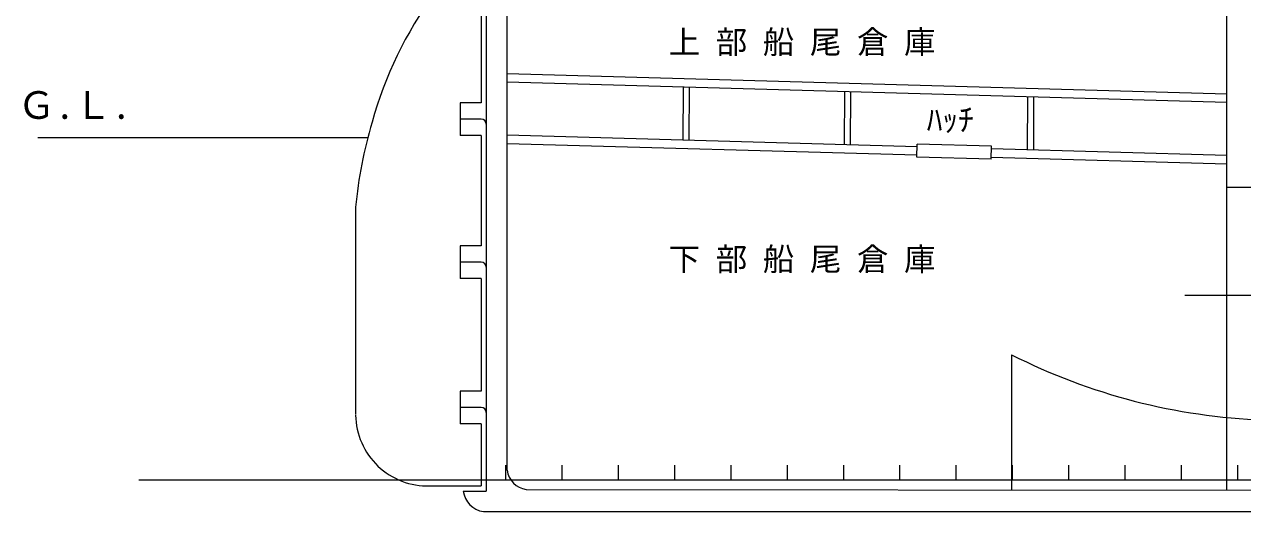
# Model space of a CAD drawing. Units: millimetres, scale not verified. Extents: x -51044 to 51056, y -29700 to 29700.
# Drawn here: x -44217 to -32096, y -19529 to -14685 of the extents above; entities that cross this region are included whole.
import ezdxf
from ezdxf.enums import TextEntityAlignment as Align

# ---------------------------------------------------------------- set-up
doc = ezdxf.new("R2010")
doc.units = ezdxf.units.MM
doc.header["$LTSCALE"] = 100
doc.linetypes.add('USER1', pattern=[50.8, 31.75, -6.35, 6.35, -6.35])
for name, color, linetype, lineweight in [('0-0_GL', 7, 'Continuous', 18), ('0-2_sunpou', 7, 'Continuous', 18), ('0-3_keijou', 7, 'Continuous', 18), ('0-6_center', 7, 'USER1', 18)]:
    doc.layers.add(name, color=color, linetype=linetype, lineweight=lineweight)
doc.layers.add('0-5_text', color=7, linetype='Continuous')
doc.styles.add('ＭＳ ゴシック', font='')
doc.styles.get('ＭＳ ゴシック').set_extended_font_data('MS Gothic')

msp = doc.modelspace()

# ---------------------------------------------------------------- linework, layer by layer
at = {"layer": '0-0_GL'}
msp.add_line((-44084, -15808.2), (-40798.8, -15808.2), dxfattribs=at)
at = {"layer": '0-2_sunpou'}
for p, q in [((-39428.4, -19067.1), (-39428.4, -19212.1)), ((-38868.4, -19067.1), (-38868.4, -19212.1)), ((-38308.4, -19067.1), (-38308.4, -19212.1)), ((-37748.4, -19067.1), (-37748.4, -19212.1)), ((-37188.4, -19067.1), (-37188.4, -19212.1)), ((-36628.4, -19067.1), (-36628.4, -19212.1)), ((-36068.4, -19067.1), (-36068.4, -19212.1)), ((-35508.4, -19067.1), (-35508.4, -19212.1)), ((-34948.4, -19067.1), (-34948.4, -19212.1)), ((-34388.4, -19067.1), (-34388.4, -19212.1)), ((-33828.4, -19067.1), (-33828.4, -19212.1)), ((-33268.4, -19067.1), (-33268.4, -19212.1)), ((-32708.4, -19067.1), (-32708.4, -19212.1)), ((-32148.4, -19067.1), (-32148.4, -19212.1)), ((-43077.1, -19212.1), (29327.7, -19212.1))]:
    msp.add_line(p, q, dxfattribs=at)
at = {"layer": '0-3_keijou'}
for p, q in [((-39621.3, -12955.4), (-39621.3, -19323.7)), ((-39412.4, -19115.8), (-39412.4, -12955.4)), ((-39671.3, -13434.1), (-39671.3, -15463.8)), ((-32252.4, -19316), (-32252.4, -14454.4)), ((-32254.8, -15463), (-39414.8, -15261)), ((-32252.4, -15378.1), (-39412.4, -15176)), ((-37661.4, -15310.5), (-37664.3, -15835.6)), ((-37601.4, -15312.2), (-37604.3, -15837.3)), ((-36057.4, -15355.7), (-36060.3, -15880.9)), ((-35997.4, -15357.4), (-36000.3, -15882.5)), ((-39881.3, -15463.8), (-39881.3, -15788.8)), ((-39671.3, -15463.8), (-39881.3, -15463.8)), ((-34235.3, -15407.1), (-34238.2, -15932.3)), ((-34175.3, -15408.8), (-34178.2, -15934)), ((-39671.3, -15626.3), (-39881.3, -15626.3)), ((-39671.3, -15788.8), (-39881.3, -15788.8)), ((-39671.3, -15788.8), (-39671.3, -16886.8)), ((-35335.4, -15901.3), (-39412.4, -15786.3)), ((-35337.8, -15986.3), (-39412.4, -15871.3)), ((-34595.1, -15894.9), (-35334.7, -15874.8)), ((-34598.6, -16026.3), (-34595.1, -15894.9)), ((-32252.4, -15988.3), (-34595.8, -15922.2)), ((-32252.4, -16073.3), (-34598.1, -16007.1)), ((-27177.6, -16293.9), (-32252.4, -16307.5)), ((-40921.8, -16502.1), (-40921.8, -18564.3)), ((-39881.3, -16886.8), (-39881.3, -17211.8)), ((-39671.3, -16886.8), (-39881.3, -16886.8)), ((-39671.3, -17049.3), (-39881.3, -17049.3)), ((-39671.3, -17211.8), (-39881.3, -17211.8)), ((-39671.3, -17211.8), (-39671.3, -18329.8)), ((-34395.1, -17968.9), (-34395.1, -19313.7)), ((-39881.3, -18329.8), (-39881.3, -18654.8)), ((-39671.3, -18329.8), (-39881.3, -18329.8)), ((-39671.3, -18492.3), (-39881.3, -18492.3)), ((-39671.3, -18654.8), (-39881.3, -18654.8)), ((-39671.3, -18654.8), (-39671.3, -19273.7)), ((-40182.6, -19273.7), (-39671.3, -19273.7)), ((-39850.2, -19323.7), (-39621.3, -19323.7)), ((-39224, -19308.3), (-14200.1, -19336.1)), ((-39650.2, -19528.5), (-14153, -19528.5))]:
    msp.add_line(p, q, dxfattribs=at)
msp.add_lwpolyline([(-34598.6, -16026.3), (-35338.3, -16006.1), (-35334.7, -15874.8)], dxfattribs=at)
for centre, radius, start, end in [((-37080.7, -16653.9), 3808.1, 143.44898, 164.84507), ((-39671.3, -15676.3), 50, 0, 90), ((-36639.6, -16903.8), 4301, 163.16784, 174.64118), ((-39671.3, -17099.3), 50, 0, 90), ((-31664.2, -12573.8), 6047, 243.15208, 267.91516), ((-39671.3, -18542.3), 50, 0, 90), ((-40202, -18554), 720, 181.20269, 271.54114), ((-39193.9, -19090.4), 220, 186.64146, 262.11273), ((-39617.6, -19296.6), 234.1, 186.64146, 262.11273)]:
    msp.add_arc(centre, radius, start, end, dxfattribs=at)
at = {"layer": '0-6_center'}
msp.add_line((-14257.5, -17380.1), (-32744.9, -17380.1), dxfattribs=at)

# ---------------------------------------------------------------- texts
at = {"layer": '0-5_text', "style": 'ＭＳ ゴシック'}
for s, height, p in [('上 部 船 尾 倉 庫', 229.1, (-37806, -15044)), ('Ｇ.Ｌ.', 274.9, (-44283.1, -15706.7)), ('ﾊｯﾁ', 229.1, (-35239, -15815.8)), ('下 部 船 尾 倉 庫', 229.1, (-37806, -17202))]:
    msp.add_text(s, height=height, dxfattribs=at).set_placement(p, align=Align.BOTTOM_LEFT)

doc.saveas('drawing.dxf')
